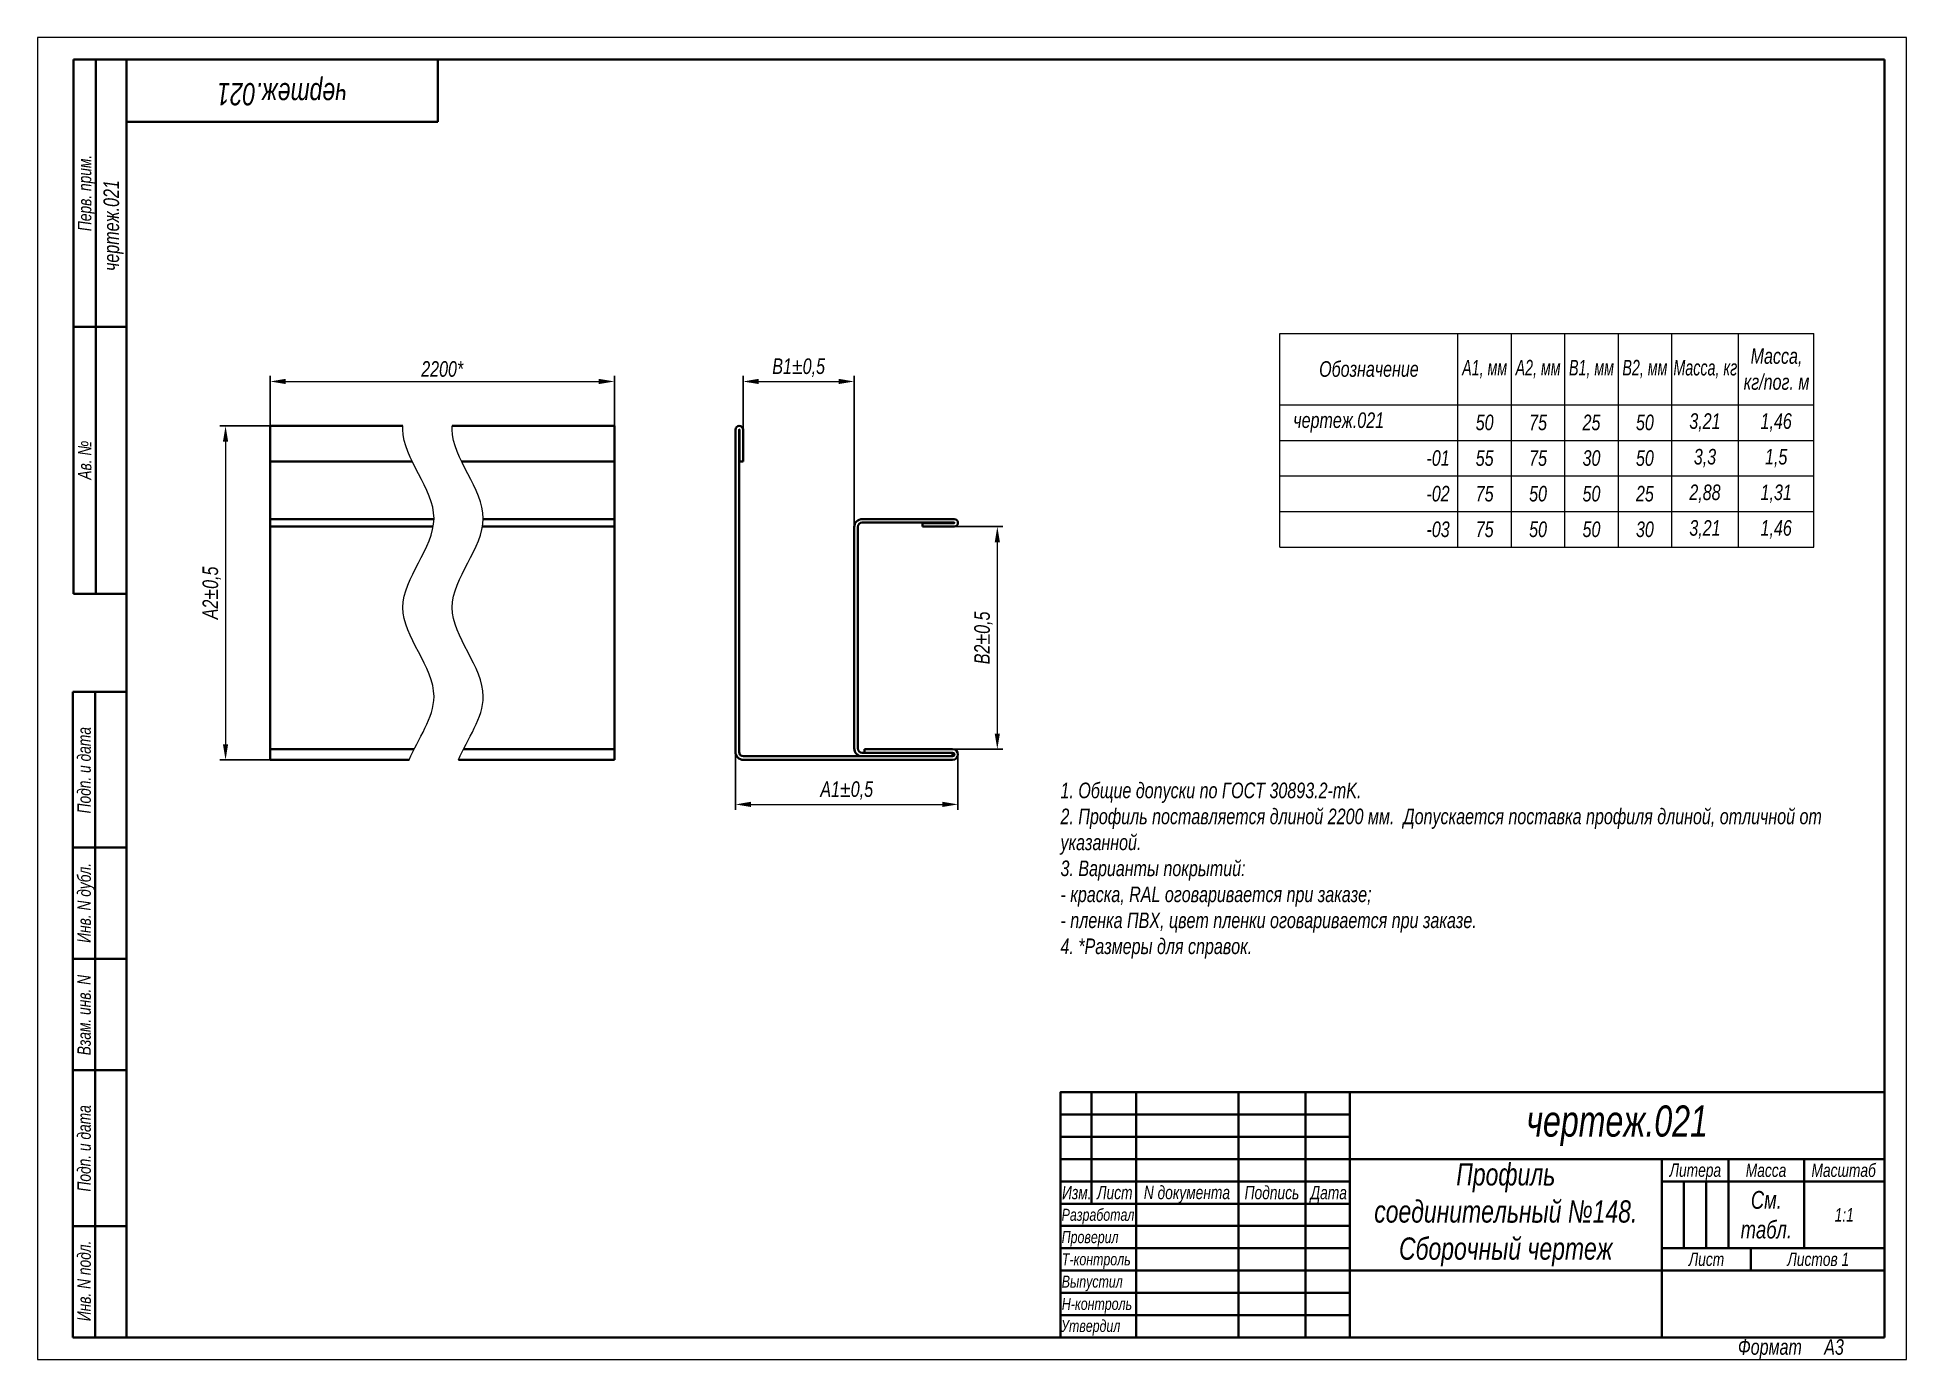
# Model space of a CAD drawing. Header units: millimetres. Extents: x 7417 to 7837, y -3845 to -3548.
import ezdxf

# ---------------------------------------------------------------- set-up
doc = ezdxf.new("R2010")
doc.units = ezdxf.units.MM
for name, color, linetype, lineweight in [('Layer_01', 1, 'Continuous', 13), ('Layer_03', 7, 'Continuous', 35), ('Layer_04', 7, 'Continuous', 40), ('Layer_06', 5, 'Continuous', 13), ('Layer_07', 1, 'Continuous', 15), ('Layer_08', 6, 'Continuous', 15)]:
    doc.layers.add(name, color=color, linetype=linetype, lineweight=lineweight)
doc.styles.add('Style_01', font='ARIALNI.TTF', dxfattribs={"width": 0.9, "height": 3.5})
doc.dimstyles.new('DimStyle_03', dxfattribs={"dimtxt": 3.5, "dimasz": 2.5, "dimexe": 1.25, "dimexo": 0, "dimtad": 1, "dimdec": 1, "dimlfac": 2, "dimtxsty": 'Style_01', "dimcen": 2.5, "dimazin": 3, "dimtfac": 1, "dimtdec": 1, "dimtmove": 0, "dimatfit": 3})

# ---------------------------------------------------------------- blocks, each defined once
blk = doc.blocks.new('*D3375')
at = {"layer": 'Defpoints', "color": 0, "ltscale": 0.04}
for p in [(7600.31, -3625.26), (7575.31, -3636.11), (7600.31, -3658.96)]:
    blk.add_point(p, dxfattribs=at)
at = {"layer": 'Layer_07', "color": 0, "lineweight": -2, "ltscale": 0.04}
for p, q in [((7575.31, -3636.11), (7575.31, -3624.01)), ((7600.31, -3658.96), (7600.31, -3624.01))]:
    blk.add_line(p, q, dxfattribs=at)
at = {"layer": 'Layer_07', "color": 0, "ltscale": 0.04}
blk.add_line((7578.81, -3625.26), (7596.81, -3625.26), dxfattribs=at)
for points in [[(7578.81, -3624.67), (7578.81, -3625.84), (7575.31, -3625.26)], [(7596.81, -3624.67), (7596.81, -3625.84), (7600.31, -3625.26)]]:
    blk.add_solid(points, dxfattribs=at)
at = {"layer": 'Layer_07', "color": 0, "ltscale": 0.04, "insert": (7587.81, -3622.15), "char_height": 3.5, "attachment_point": 5, "style": 'Style_01'}
blk.add_mtext('В1%%P0,5', dxfattribs=at)
blk = doc.blocks.new('A$C2ECF0F8B')
at = {"layer": 'Layer_03'}
for p, q in [((-25.3, 1.8), (-25.3, 74.15)), ((-24.5, 1.8), (-24.5, 74.15)), ((-24.4, 67), (-24.4, 74.15)), ((-23.6, 67), (-23.6, 74.15)), ((-24.4, 67), (-23.6, 67)), ((1.4, 2.6), (1.4, 52.3)), ((2.2, 2.6), (2.2, 52.3)), ((3.2, 54.1), (23.85, 54.1)), ((3.2, 53.3), (23.85, 53.3)), ((16.7, 53.2), (16.7, 52.4)), ((16.7, 53.2), (23.85, 53.2)), ((16.7, 52.4), (23.85, 52.4)), ((-23.5, 0.8), (23.5, 0.8)), ((-23.5, 0), (23.5, 0)), ((3.2, 1.6), (23.5, 1.6)), ((3.2, 0.8), (23.5, 0.8)), ((3.7, 1.6), (3.7, 2.4)), ((23.5, 2.4), (3.7, 2.4)), ((23.5, 1.6), (3.7, 1.6)), ((23.5, 1.6), (23.5, 0.8))]:
    blk.add_line(p, q, dxfattribs=at)
for centre, radius, start, end in [((-24.45, 74.15), 0.85, 0, 180), ((-24.45, 74.15), 0.05, 0, 180), ((3.2, 52.3), 1.8, 90, 180), ((3.2, 52.3), 1, 90, 180), ((23.85, 53.25), 0.85, 270, 90), ((23.85, 53.25), 0.05, 270, 90), ((-23.5, 1.8), 1.8, 180, 270), ((-23.5, 1.8), 1, 180, 270), ((3.2, 2.6), 1.8, 180, 270), ((3.2, 2.6), 1, 180, 270), ((23.5, 1.2), 1.2, 270, 90), ((23.5, 1.2), 0.4, 270, 90)]:
    blk.add_arc(centre, radius, start, end, dxfattribs=at)
blk = doc.blocks.new('*D3412')
at = {"layer": 'Defpoints', "color": 0, "ltscale": 0.04}
for p in [(7622.76, -3657.86), (7622.41, -3707.86), (7632.45, -3707.86)]:
    blk.add_point(p, dxfattribs=at)
at = {"layer": 'Layer_07', "color": 0, "lineweight": -2, "ltscale": 0.04}
for p, q in [((7622.76, -3657.86), (7633.7, -3657.86)), ((7622.41, -3707.86), (7633.7, -3707.86))]:
    blk.add_line(p, q, dxfattribs=at)
at = {"layer": 'Layer_07', "color": 0, "ltscale": 0.04}
blk.add_line((7632.45, -3661.36), (7632.45, -3704.36), dxfattribs=at)
for points in [[(7631.87, -3661.36), (7633.03, -3661.36), (7632.45, -3657.86)], [(7631.87, -3704.36), (7633.03, -3704.36), (7632.45, -3707.86)]]:
    blk.add_solid(points, dxfattribs=at)
at = {"layer": 'Layer_07', "color": 0, "ltscale": 0.04, "insert": (7629.34, -3682.86), "char_height": 3.5, "attachment_point": 5, "rotation": 90, "style": 'Style_01'}
blk.add_mtext('В2%%P0,5', dxfattribs=at)
blk = doc.blocks.new('*D3413')
at = {"layer": 'Defpoints', "color": 0, "ltscale": 0.04}
for p in [(7469.04, -3635.26), (7459.04, -3710.26), (7469.04, -3710.26)]:
    blk.add_point(p, dxfattribs=at)
at = {"layer": 'Layer_07', "color": 0, "lineweight": -2, "ltscale": 0.04}
for p, q in [((7469.04, -3635.26), (7457.79, -3635.26)), ((7469.04, -3710.26), (7457.79, -3710.26))]:
    blk.add_line(p, q, dxfattribs=at)
at = {"layer": 'Layer_07', "color": 0, "ltscale": 0.04}
blk.add_line((7459.04, -3638.76), (7459.04, -3706.76), dxfattribs=at)
for points in [[(7458.45, -3638.76), (7459.62, -3638.76), (7459.04, -3635.26)], [(7458.45, -3706.76), (7459.62, -3706.76), (7459.04, -3710.26)]]:
    blk.add_solid(points, dxfattribs=at)
at = {"layer": 'Layer_07', "color": 0, "ltscale": 0.04, "insert": (7455.93, -3672.76), "char_height": 3.5, "attachment_point": 5, "rotation": 90, "style": 'Style_01'}
blk.add_mtext('А2%%P0,5', dxfattribs=at)
blk = doc.blocks.new('*D3414')
at = {"layer": 'Defpoints', "color": 0, "ltscale": 0.04}
for p in [(7546.41, -3625.26), (7469.04, -3635.26), (7546.41, -3635.26)]:
    blk.add_point(p, dxfattribs=at)
at = {"layer": 'Layer_07', "color": 0, "lineweight": -2, "ltscale": 0.04}
for p, q in [((7469.04, -3635.26), (7469.04, -3624.01)), ((7546.41, -3635.26), (7546.41, -3624.01))]:
    blk.add_line(p, q, dxfattribs=at)
at = {"layer": 'Layer_07', "color": 0, "ltscale": 0.04}
blk.add_line((7472.54, -3625.26), (7542.91, -3625.26), dxfattribs=at)
for points in [[(7472.54, -3624.67), (7472.54, -3625.84), (7469.04, -3625.26)], [(7542.91, -3624.67), (7542.91, -3625.84), (7546.41, -3625.26)]]:
    blk.add_solid(points, dxfattribs=at)
at = {"layer": 'Layer_07', "color": 0, "ltscale": 0.04, "insert": (7507.72, -3622.47), "char_height": 3.5, "attachment_point": 5, "style": 'Style_01'}
blk.add_mtext('2200*', dxfattribs=at)
blk = doc.blocks.new('*D3415')
at = {"layer": 'Defpoints', "color": 0, "ltscale": 0.04}
for p in [(7573.61, -3708.46), (7623.61, -3709.07), (7623.61, -3720.26)]:
    blk.add_point(p, dxfattribs=at)
at = {"layer": 'Layer_07', "color": 0, "lineweight": -2, "ltscale": 0.04}
for p, q in [((7573.61, -3708.46), (7573.61, -3721.51)), ((7623.61, -3709.07), (7623.61, -3721.51))]:
    blk.add_line(p, q, dxfattribs=at)
at = {"layer": 'Layer_07', "color": 0, "ltscale": 0.04}
blk.add_line((7577.11, -3720.26), (7620.11, -3720.26), dxfattribs=at)
for points in [[(7577.11, -3719.67), (7577.11, -3720.84), (7573.61, -3720.26)], [(7620.11, -3719.67), (7620.11, -3720.84), (7623.61, -3720.26)]]:
    blk.add_solid(points, dxfattribs=at)
at = {"layer": 'Layer_07', "color": 0, "ltscale": 0.04, "insert": (7598.61, -3717.15), "char_height": 3.5, "attachment_point": 5, "style": 'Style_01'}
blk.add_mtext('А1%%P0,5', dxfattribs=at)

msp = doc.modelspace()

# ---------------------------------------------------------------- linework, layer by layer
at = {"layer": 'Layer_03'}
for p, q in [((7498.9, -3635.26), (7469.04, -3635.26)), ((7469.04, -3707.26), (7469.04, -3635.26)), ((7546.41, -3635.26), (7509.99, -3635.26)), ((7546.41, -3635.26), (7546.41, -3707.26)), ((7500.98, -3643.26), (7469.04, -3643.26)), ((7546.41, -3643.26), (7512.07, -3643.26)), ((7505.87, -3656.16), (7469.04, -3656.16)), ((7505.71, -3657.86), (7469.04, -3657.86)), ((7546.41, -3657.86), (7516.79, -3657.86)), ((7546.41, -3656.16), (7516.96, -3656.16)), ((7600.31, -3707.26), (7600.31, -3658.96)), ((7601.11, -3707.26), (7601.11, -3658.96)), ((7469.04, -3707.26), (7469.04, -3708.56)), ((7501.42, -3707.86), (7469.04, -3707.86)), ((7469.04, -3710.26), (7469.04, -3708.56)), ((7546.41, -3707.86), (7512.51, -3707.86)), ((7546.41, -3708.56), (7546.41, -3707.26)), ((7546.41, -3708.56), (7546.41, -3710.26)), ((7500.28, -3710.26), (7469.04, -3710.26)), ((7546.41, -3710.26), (7511.37, -3710.26))]:
    msp.add_line(p, q, dxfattribs=at)
at = {"layer": 'Layer_04', "linetype": 'Continuous'}
for p, q in [((7831.76, -3552.97), (7424.88, -3552.97)), ((7424.88, -3672.97), (7424.88, -3552.97)), ((7429.88, -3672.97), (7429.88, -3552.97)), ((7436.76, -3552.97), (7436.76, -3839.97)), ((7506.76, -3552.97), (7506.76, -3566.97)), ((7831.76, -3839.97), (7831.76, -3552.97)), ((7436.76, -3566.97), (7506.76, -3566.97)), ((7424.88, -3612.97), (7436.76, -3612.97)), ((7424.88, -3672.97), (7436.76, -3672.97)), ((7424.76, -3839.97), (7424.76, -3694.97)), ((7424.76, -3694.97), (7436.76, -3694.97)), ((7429.76, -3839.97), (7429.76, -3694.97)), ((7424.76, -3729.97), (7436.76, -3729.97)), ((7424.76, -3754.97), (7436.76, -3754.97)), ((7424.76, -3779.97), (7436.76, -3779.97)), ((7646.64, -3789.94), (7711.68, -3789.94)), ((7646.64, -3794.94), (7711.68, -3794.94)), ((7646.64, -3799.94), (7711.68, -3799.94)), ((7786.73, -3804.95), (7786.73, -3819.96)), ((7791.73, -3804.95), (7791.73, -3819.96)), ((7424.76, -3814.97), (7436.76, -3814.97)), ((7646.64, -3814.95), (7711.68, -3814.95)), ((7646.64, -3819.96), (7711.68, -3819.96)), ((7646.64, -3824.96), (7711.68, -3824.96)), ((7646.64, -3829.96), (7711.68, -3829.96)), ((7646.64, -3834.97), (7711.68, -3834.97)), ((7424.76, -3839.97), (7436.76, -3839.97)), ((7436.76, -3839.97), (7831.76, -3839.97))]:
    msp.add_line(p, q, dxfattribs=at)
for points in [[(7831.76, -3784.93), (7646.64, -3784.93), (7646.64, -3839.97)], [(7653.64, -3784.93), (7653.64, -3809.95)], [(7663.65, -3784.93), (7663.65, -3839.97)], [(7686.66, -3784.93), (7686.66, -3839.97)], [(7701.67, -3784.93), (7701.67, -3839.97)], [(7711.68, -3784.93), (7711.68, -3839.97)], [(7831.76, -3799.94), (7711.68, -3799.94)], [(7781.73, -3799.94), (7781.73, -3839.97)], [(7796.74, -3799.94), (7796.74, -3819.96)], [(7813.75, -3799.94), (7813.75, -3819.96)], [(7813.75, -3799.94), (7813.75, -3819.96)], [(7646.64, -3804.95), (7711.68, -3804.95)], [(7781.73, -3804.95), (7831.76, -3804.95)], [(7646.64, -3809.95), (7711.68, -3809.95)], [(7781.73, -3819.96), (7831.76, -3819.96)], [(7801.74, -3819.96), (7801.74, -3824.96)], [(7711.68, -3824.96), (7831.76, -3824.96)]]:
    msp.add_lwpolyline(points, dxfattribs=at)
at = {"layer": 'Layer_08'}
for p, q in [((7416.76, -3547.97), (7416.76, -3844.97)), ((7836.76, -3547.97), (7416.76, -3547.97)), ((7836.76, -3844.97), (7836.76, -3547.97)), ((7695.95, -3662.48), (7695.95, -3614.48)), ((7695.95, -3614.48), (7815.95, -3614.48)), ((7735.95, -3662.48), (7735.95, -3614.48)), ((7747.95, -3662.48), (7747.95, -3614.48)), ((7759.95, -3662.48), (7759.95, -3614.48)), ((7771.95, -3614.48), (7771.95, -3662.48)), ((7783.95, -3614.48), (7783.95, -3662.48)), ((7798.95, -3662.48), (7798.95, -3614.48)), ((7815.95, -3662.48), (7815.95, -3614.48)), ((7695.95, -3630.48), (7815.95, -3630.48)), ((7695.95, -3638.48), (7815.95, -3638.48)), ((7695.95, -3646.48), (7815.95, -3646.48)), ((7695.95, -3654.48), (7815.95, -3654.48)), ((7695.95, -3662.48), (7815.95, -3662.48)), ((7416.76, -3844.97), (7836.76, -3844.97))]:
    msp.add_line(p, q, dxfattribs=at)
for points in [[(7500.28, -3710.26), (7502.33, -3705.51), (7510.86, -3694.1), (7491.88, -3676.01), (7512.87, -3656.05), (7498.62, -3642.37), (7498.88, -3635.51), (7498.9, -3635.26)], [(7511.37, -3710.26), (7513.41, -3705.51), (7521.94, -3694.1), (7502.96, -3676.01), (7523.95, -3656.05), (7509.7, -3642.37), (7509.97, -3635.51), (7509.99, -3635.26)]]:
    msp.add_open_spline(points, degree=3, knots=[133.24428, 133.24428, 133.24428, 133.24428, 148.327341, 169.516961, 190.706581, 211.896201, 212.713168, 212.713168, 212.713168, 212.713168], dxfattribs=at)

# ---------------------------------------------------------------- block references
at = {"layer": 'Layer_01', "color": 3, "lineweight": 50}
msp.add_blockref('A$C2ECF0F8B', (7598.91, -3710.26), dxfattribs=at)

# ---------------------------------------------------------------- texts
at = {"layer": 'Layer_06', "linetype": 'Continuous', "lineweight": 25, "style": 'Style_01', "width": 0.9}
for s, p in [('Перв. прим.', (7428.88, -3591.49)), ('Ав. №', (7428.88, -3647.31)), ('Подп. и дата', (7428.76, -3722.29)), ('Инв. N дубл.', (7428.76, -3751.35)), ('Взам. инв. N', (7428.75, -3776.61)), ('Подп. и дата', (7428.76, -3807.23)), ('Инв. N подл.', (7428.76, -3836.34))]:
    msp.add_text(s, height=3, rotation=90, dxfattribs=at).set_placement(p)
at = {"layer": 'Layer_06', "linetype": 'Continuous', "style": 'Style_01', "width": 0.9}
msp.add_text('чертеж.021', height=3.5, rotation=90, dxfattribs=at).set_placement((7435.11, -3600.43))
at = {"layer": 'Layer_06', "linetype": 'Continuous', "lineweight": 25, "style": 'Style_01', "width": 0.9}
for s, p in [('Литера', (7783.5, -3803.91)), ('Масса', (7800.62, -3803.94)), ('Масштаб', (7815.39, -3803.94)), ('Лист ', (7787.81, -3823.93)), ('Листов 1', (7809.97, -3823.93))]:
    msp.add_text(s, height=3, dxfattribs=at).set_placement(p)
at = {"layer": 'Layer_06', "linetype": 'Continuous', "style": 'Style_01', "width": 0.9}
for s, height, p in [('Изм.', 3, (7646.99, -3808.95)), ('Лист', 3, (7654.87, -3808.94)), ('N документа', 3, (7665.37, -3808.93)), ('Подпись', 3, (7688.02, -3808.95)), ('Дата', 3, (7702.81, -3808.96)), ('Разработал', 2.7, (7646.9, -3813.79)), ('Проверил', 2.7, (7646.91, -3818.8)), ('Т-контроль', 2.7, (7646.95, -3823.79)), ('Выпустил', 2.7, (7646.92, -3828.79)), ('Н-контроль', 2.7, (7646.95, -3833.8)), ('Утвердил', 2.7, (7646.78, -3838.75))]:
    msp.add_text(s, height=height, dxfattribs=at).set_placement(p)
at = {"layer": 'Layer_06', "linetype": 'Continuous', "insert": (7471.76, -3559.97), "char_height": 5, "width": 70, "attachment_point": 5, "rotation": 180, "style": 'Style_01'}
msp.add_mtext('чертеж.021', dxfattribs=at)
at = {"layer": 'Layer_06', "char_height": 3.5, "style": 'Style_01'}
for s, insert, width, attachment_point in [('{\\W0.8;А2, мм}', (7753.95, -3622.48), 12, 5), ('{\\W0.8;В2, мм}', (7777.95, -3622.48), 12, 5), ('Масса, кг/пог. м', (7807.53, -3622.48), 17.1548, 5), ('Обозначение', (7715.95, -3622.48), 40, 5), ('{\\W0.8;А1, мм}', (7741.95, -3622.48), 12, 5), ('{\\W0.8;В1, мм}', (7765.95, -3622.48), 12, 5), ('{\\W0.8;Масса, кг}', (7791.53, -3622.48), 15.1454, 5), ('   чертеж.021', (7695.95, -3634.48), 40, 4), ('\\pxsm0.6;50', (7741.95, -3634.48), 12, 5), ('\\pxsm0.6;75', (7753.95, -3634.48), 12, 5), ('\\pxsm0.6;25', (7765.95, -3634.48), 12, 5), ('\\pxsm0.6;50', (7777.95, -3634.48), 12, 5), ('\\pxsm0.6;3,21', (7791.45, -3634.48), 15, 5), ('\\pxsm0.6;1,46', (7807.45, -3634.48), 17, 5), ('-01', (7731.48, -3642.48), 40, 5), ('\\pxsm0.6;55', (7741.95, -3642.48), 12, 5), ('\\pxsm0.6;75', (7753.95, -3642.48), 12, 5), ('\\pxsm0.6;30', (7765.95, -3642.48), 12, 5), ('\\pxsm0.6;50', (7777.95, -3642.48), 12, 5), ('\\pxsm0.6;3,3', (7791.45, -3642.48), 15, 5), ('\\pxsm0.6;1,5', (7807.45, -3642.48), 17, 5), ('-02', (7731.48, -3650.48), 40, 5), ('\\pxsm0.6;75', (7741.95, -3650.48), 12, 5), ('\\pxsm0.6;50', (7753.95, -3650.48), 12, 5), ('\\pxsm0.6;50', (7765.95, -3650.48), 12, 5), ('\\pxsm0.6;25', (7777.95, -3650.48), 12, 5), ('\\pxsm0.6;2,88', (7791.45, -3650.48), 15, 5), ('\\pxsm0.6;1,31', (7807.45, -3650.48), 17, 5), ('-03', (7731.48, -3658.48), 40, 5), ('\\pxsm0.6;75', (7741.95, -3658.48), 12, 5), ('\\pxsm0.6;50', (7753.95, -3658.48), 12, 5), ('\\pxsm0.6;50', (7765.95, -3658.48), 12, 5), ('\\pxsm0.6;30', (7777.95, -3658.48), 12, 5), ('\\pxsm0.6;3,21', (7791.45, -3658.48), 15, 5), ('\\pxsm0.6;1,46', (7807.45, -3658.48), 17, 5)]:
    msp.add_mtext(s, dxfattribs=dict(at, insert=insert, width=width, attachment_point=attachment_point))
at = {"layer": 'Layer_06', "insert": (7646.64, -3754.93), "char_height": 3.5, "attachment_point": 7, "style": 'Style_01'}
msp.add_mtext_dynamic_manual_height_columns('1. Общие допуски по ГОСТ 30893.2-mK.\\P\\pxb0.25,ql;2. Профиль поставляется длиной 2200 мм.  Допускается поставка профиля длиной, отличной от указанной.\\P\\pq*;3. Варианты покрытий:\\P- краска, RAL оговаривается при заказе;\\P- пленка ПВХ, цвет пленки оговаривается при заказе.\\P\\pql;4. *Размеры для справок.', width=174.6214, gutter_width=70, heights=[66.33], dxfattribs=at)
at = {"layer": 'Layer_06', "linetype": 'Continuous', "attachment_point": 5, "style": 'Style_01'}
for s, insert, char_height, width in [('чертеж.021', (7771.72, -3792.44), 7, 120.08), ('Профиль \\Pсоединительный №148.\\PСборочный чертеж', (7746.7, -3812.45), 5, 70.0467), ('См. табл.', (7805.24, -3812.45), 4, 17.0113), ('1:1', (7822.75, -3812.45), 3, 18.012)]:
    msp.add_mtext(s, dxfattribs=dict(at, insert=insert, char_height=char_height, width=width))
at = {"layer": 'Layer_06', "linetype": 'Continuous', "lineweight": 25, "insert": (7798.86, -3840.38), "char_height": 3.5, "width": 32.9515, "attachment_point": 1, "style": 'Style_01'}
msp.add_mtext('Формат     А3', dxfattribs=at)

# ---------------------------------------------------------------- dimensions: what is measured, and where the dimension line sits
at = {"layer": 'Layer_07', "ltscale": 0.04}
for base, p1, p2, text, picture, middle in [((7546.41, -3625.26), (7469.04, -3635.26), (7546.41, -3635.26), '2200*', '*D3414', (7507.72, -3622.47)), ((7600.31, -3625.26), (7575.31, -3636.11), (7600.31, -3658.96), 'В1%%P0,5', '*D3375', (7587.81, -3622.15)), ((7623.61, -3720.26), (7573.61, -3708.46), (7623.61, -3709.07), 'А1%%P0,5', '*D3415', (7598.61, -3717.15))]:
    dim = msp.add_linear_dim(base=base, p1=p1, p2=p2, text=text, dimstyle='DimStyle_03', override={"dimasz": 3.5, "dimgap": 1, "dimdec": 1, "dimlfac": 1, "dimlwd": -1}, dxfattribs=at)
    dim.commit()
    dim.dimension.update_dxf_attribs({"geometry": picture, "text_midpoint": middle})
for base, p1, p2, text, picture, middle in [((7459.04, -3710.26), (7469.04, -3635.26), (7469.04, -3710.26), 'А2%%P0,5', '*D3413', (7455.93, -3672.76)), ((7632.45, -3707.86), (7622.76, -3657.86), (7622.41, -3707.86), 'В2%%P0,5', '*D3412', (7629.34, -3682.86))]:
    dim = msp.add_linear_dim(base=base, p1=p1, p2=p2, angle=90, text=text, dimstyle='DimStyle_03', override={"dimasz": 3.5, "dimgap": 1, "dimdec": 1, "dimlfac": 1, "dimlwd": -1}, dxfattribs=at)
    dim.commit()
    dim.dimension.update_dxf_attribs({"geometry": picture, "text_midpoint": middle})

doc.saveas('drawing.dxf')
